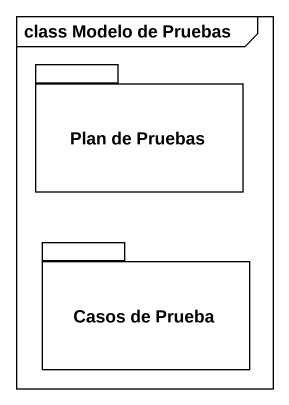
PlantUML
@startuml
mainframe class Modelo de Pruebas
package "Plan de Pruebas" as Plan_de_Pruebas {
}
package "Casos de Prueba" as Casos_de_Prueba {
}
@enduml
